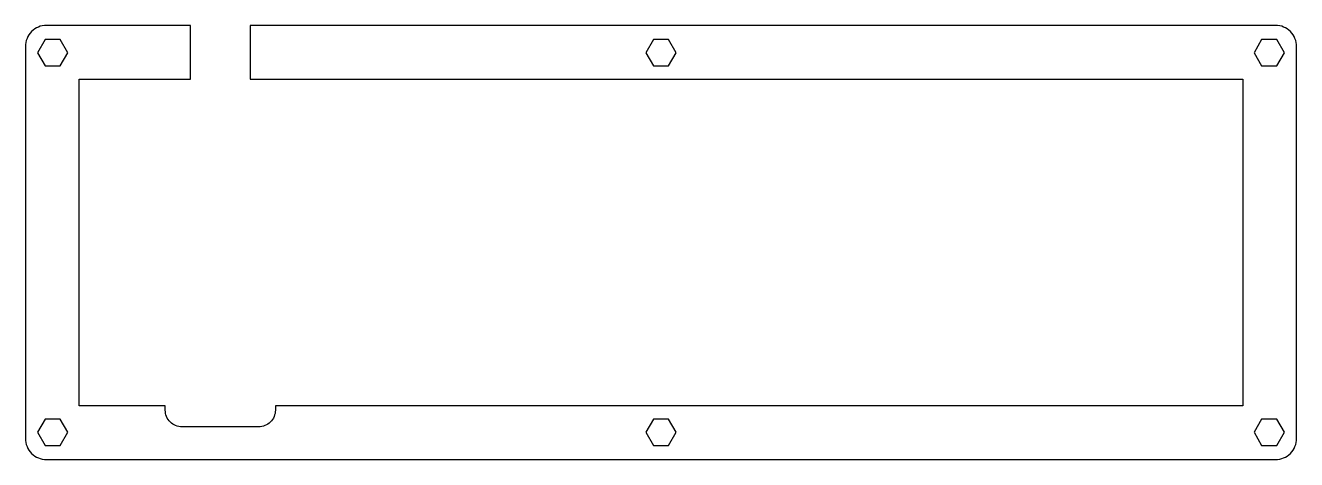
# Model space of a CAD drawing. Header units: millimetres. Extents: x -13 to 289, y -90 to 13.
import ezdxf

# ---------------------------------------------------------------- set-up
doc = ezdxf.new("R2010")
doc.units = ezdxf.units.MM
doc.layers.get('0').update_dxf_attribs({"linetype": 'CONTINUOUS'})

msp = doc.modelspace()

# ---------------------------------------------------------------- linework, layer by layer
msp.add_lwpolyline([(288.75, -84.67), (288.75, 8.48, 0.414214), (283.75, 13.48), (39.95, 13.48), (39.95, 0.72), (276, 0.72), (276, -76.92), (45.95, -76.92), (45.95, -77.92, -0.414214), (41.95, -81.92), (23.77, -81.92, -0.414214), (19.77, -77.92), (19.77, -76.92), (-0.72, -76.92), (-0.72, 0.72), (25.78, 0.72), (25.78, 13.48), (-8.48, 13.48, 0.414214), (-13.48, 8.48), (-13.48, -84.67, 0.414214), (-8.48, -89.67), (283.75, -89.67, 0.414214)], format="xyb", close=True)
for points in [[(-5.18, 3.87), (-3.38, 7), (-5.18, 10.12), (-8.79, 10.12), (-10.59, 7), (-8.79, 3.87)], [(135.83, 3.87), (139.44, 3.87), (141.24, 7), (139.44, 10.12), (135.83, 10.12), (134.02, 7)], [(278.64, 7), (280.44, 3.87), (284.05, 3.87), (285.86, 7), (284.05, 10.12), (280.44, 10.12)], [(-5.18, -80.05), (-8.79, -80.05), (-10.59, -83.18), (-8.79, -86.3), (-5.18, -86.3), (-3.38, -83.18)], [(141.24, -83.18), (139.44, -80.05), (135.83, -80.05), (134.02, -83.18), (135.83, -86.3), (139.44, -86.3)], [(285.86, -83.18), (284.05, -80.05), (280.44, -80.05), (278.64, -83.18), (280.44, -86.3), (284.05, -86.3)]]:
    msp.add_lwpolyline(points, close=True)

doc.saveas('drawing.dxf')
